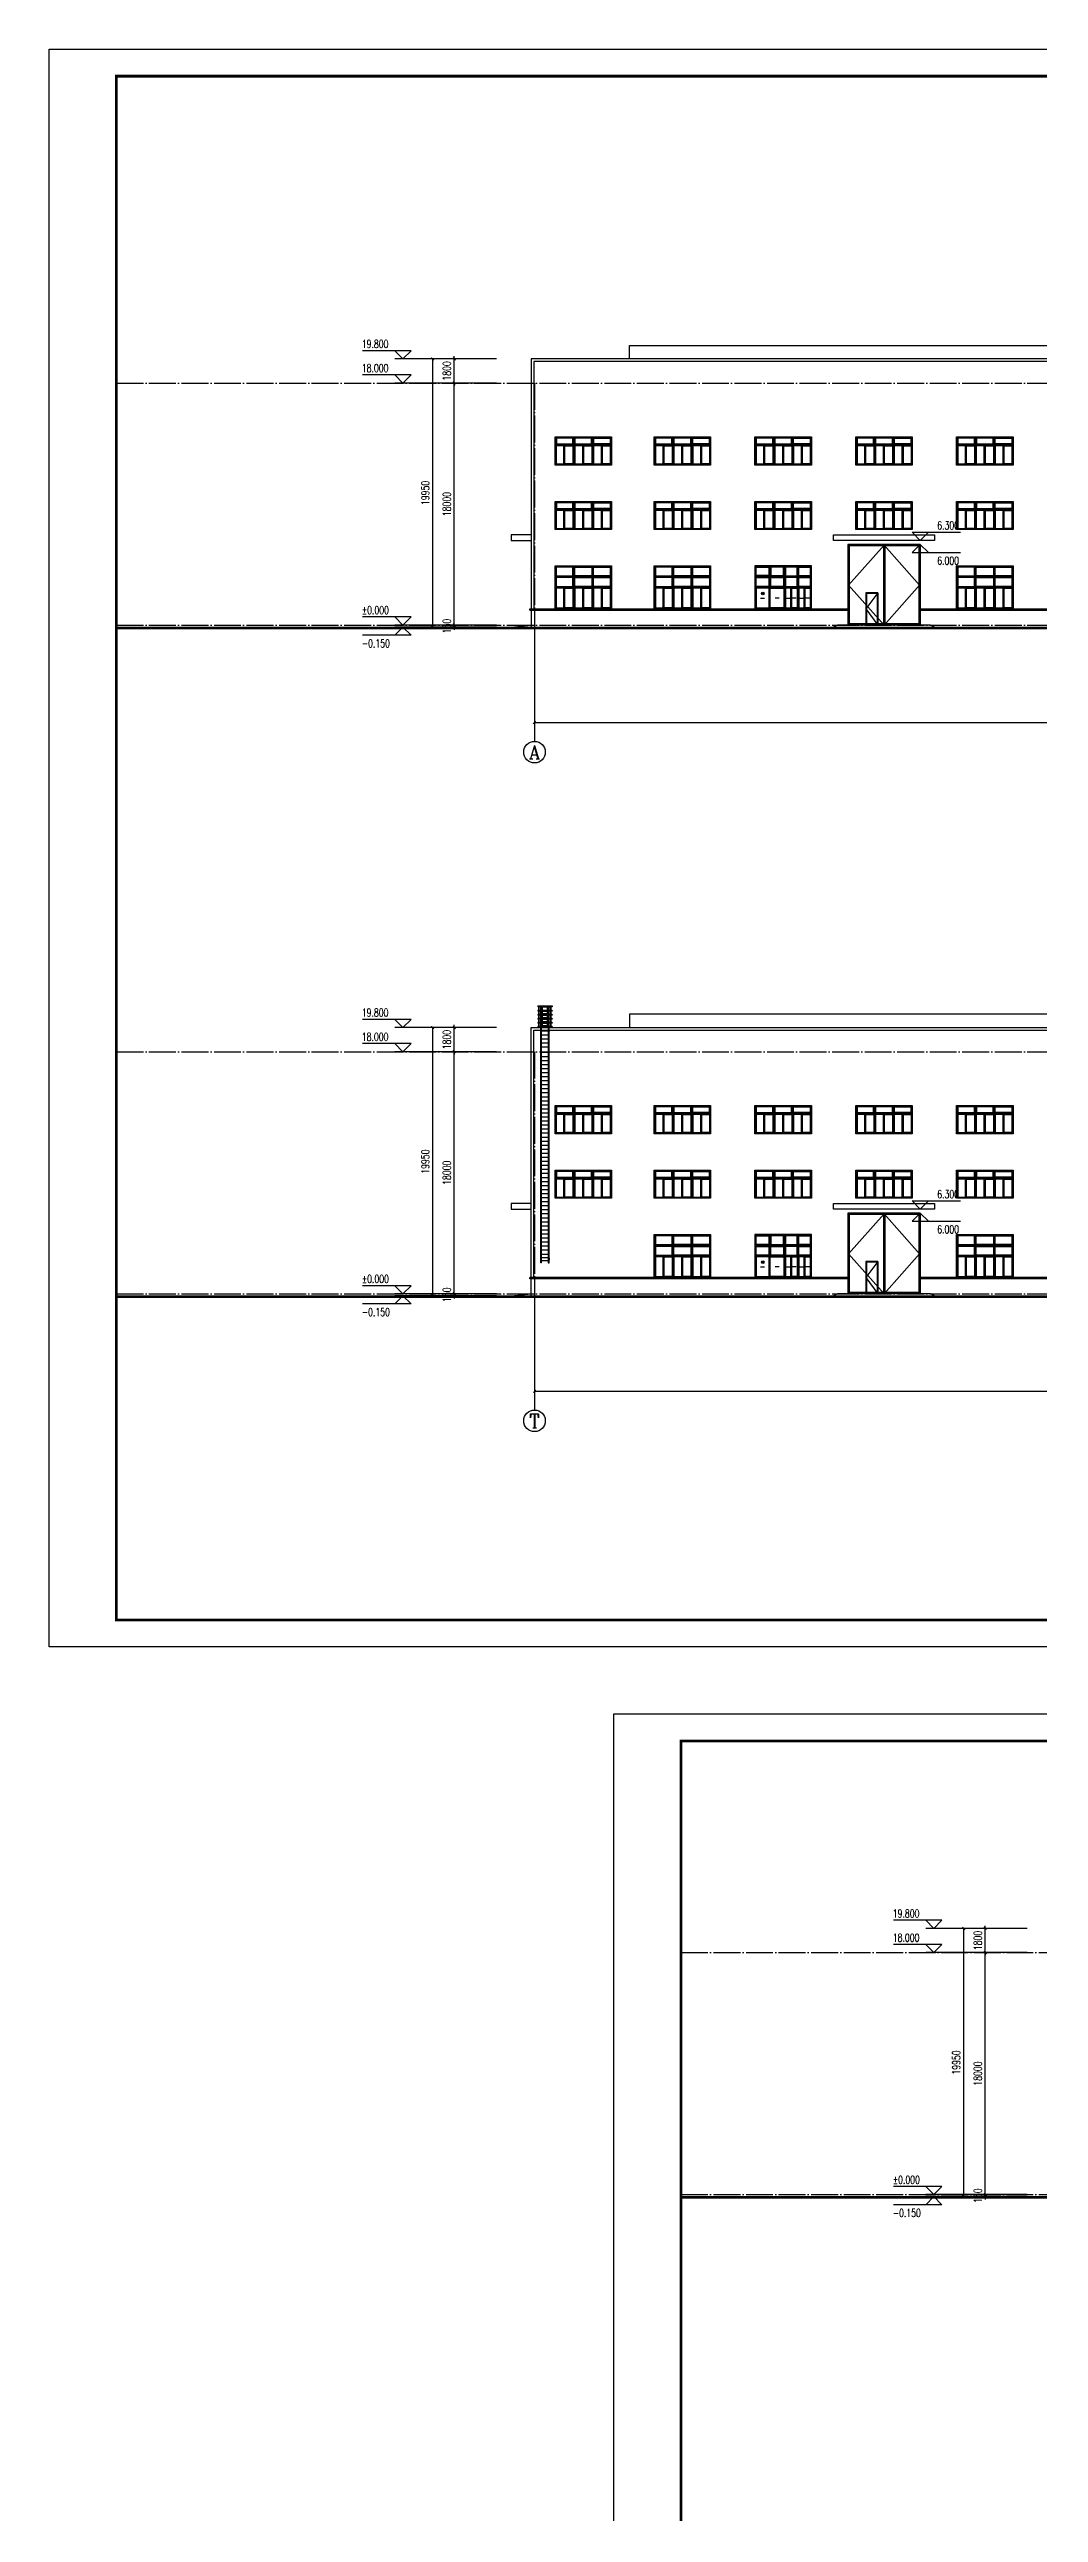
# Model space of a CAD drawing. Extents: x 14095202 to 14511487, y -1430609 to -90420.
# Drawn here: x 14296287 to 14369897, y -1216120 to -1032920 of the extents above; entities that cross this region are included whole.
import ezdxf
from ezdxf.enums import TextEntityAlignment as Align

# ---------------------------------------------------------------- set-up
doc = ezdxf.new("R2010")
doc.units = 0
doc.header["$LTSCALE"] = 1000
doc.header["$MEASUREMENT"] = 0
doc.linetypes.add('DASHED', pattern=[0.75, 0.5, -0.25])
doc.linetypes.add('DOTE', pattern=[2.42, 2, -0.2, 0.02, -0.2])
for name, color, linetype in [('AXIS', 3, 'Continuous'), ('AXIS_TEXT', 7, 'Continuous'), ('DIM_SYMB', 3, 'Continuous'), ('DOTE', 1, 'DOTE'), ('PUB_DIM', 3, 'Continuous'), ('PUB_TEXT', 7, 'Continuous'), ('TK', 4, 'Continuous'), ('立面门窗', 157, 'Continuous')]:
    doc.layers.add(name, color=color, linetype=linetype)
doc.styles.add('_TCH_AXIS', font='COMPLEX', dxfattribs={"bigfont": 'GBCBIG'})
doc.styles.add('_TCH_DIM', font='SIMPLEX', dxfattribs={"bigfont": 'GBCBIG'})
doc.styles.add('_TCH_DIM_T3', font='SIMPLEX', dxfattribs={"width": 0.705882, "bigfont": 'GBCBIG'})
doc.styles.add('COMPLEX', font='COMPLEX')
doc.dimstyles.new('_TCH_ARCH&&200', dxfattribs={"dimtxt": 595, "dimasz": 200, "dimexe": 500, "dimexo": 600, "dimgap": 252.5, "dimtad": 1, "dimdec": 0, "dimzin": 0, "dimdsep": 46, "dimtxsty": '_TCH_DIM_T3', "dimblk": 'ARCHTICK', "dimcen": 0.09, "dimclrt": 7, "dimazin": 2, "dimtfac": 1, "dimtdec": 0, "dimtix": 1, "dimtmove": 2, "dimatfit": 3, "dimfxl": 0, "dimtolj": 1, "dimtzin": 0, "dimarcsym": 0})

# ---------------------------------------------------------------- blocks, each defined once
blk = doc.blocks.new('A$C6FA958B4')
for p, q in [((-474, 38771), (4926, 38771)), ((-474, 38771), (-474, 32771)), ((4926, 38771), (4926, 32771))]:
    blk.add_line(p, q)
at = {"color": 4}
for p, q in [((-424, 38721), (4876, 38721)), ((-424, 38721), (-424, 32771)), ((-374, 38671), (2176, 38671)), ((-374, 38671), (-374, 32871)), ((2176, 38671), (2176, 32871)), ((2226, 38721), (2226, 32771)), ((2276, 38671), (2276, 35171)), ((2276, 38671), (4826, 38671)), ((4826, 38671), (4826, 32871)), ((4876, 38721), (4876, 32771)), ((2276, 35171), (2276, 32871)), ((2676, 35171), (3576, 35171)), ((2676, 35171), (2676, 32771)), ((2726, 35121), (3526, 35121)), ((2726, 35121), (2726, 32871)), ((3526, 35121), (3526, 32871)), ((3576, 35171), (3576, 32771)), ((-1224, 32771), (5676, 32771)), ((-374, 32871), (2176, 32871)), ((2276, 32871), (2676, 32871)), ((2726, 32871), (3226, 32871)), ((3226, 32871), (3526, 32871)), ((3576, 32871), (4826, 32871))]:
    blk.add_line(p, q, dxfattribs=at)
at = {"ltscale": 0.5}
blk.add_lwpolyline([(-1524, 39071), (5976, 39071), (5976, 39471), (-1524, 39471)], close=True, dxfattribs=at)
at = {"color": 4}
for points in [[(2226, 38721), (-424, 35746), (2226, 32771), (4876, 35746), (2226, 38721)], [(2676, 35171), (3576, 33971), (2676, 32771)]]:
    blk.add_lwpolyline(points, dxfattribs=at)
blk.add_lwpolyline([(-1524, 32621), (-1224, 32771), (5676, 32771), (5976, 32621)])
blk = doc.blocks.new('C4224')
at = {"layer": '立面门窗', "color": 4}
for p, q in [((-158366, -1686025), (-158366, -1684500)), ((-156966, -1686025), (-156966, -1684500)), ((-155566, -1686025), (-155566, -1684500))]:
    blk.add_line(p, q, dxfattribs=at)
at = {"layer": '立面门窗', "color": 0}
blk.add_lwpolyline([(-154866, -1686075), (-159066, -1686075), (-159066, -1682875), (-154866, -1682875)], close=True, dxfattribs=at)
at = {"layer": '立面门窗', "color": 4}
for points in [[(-154916, -1686025), (-159016, -1686025), (-159016, -1682925), (-154916, -1682925)], [(-157731, -1682965), (-158976, -1682965), (-158976, -1683610), (-157731, -1683610)], [(-157641, -1682925), (-157691, -1682925), (-157691, -1686025), (-157641, -1686025)], [(-157601, -1682965), (-156331, -1682965), (-156331, -1683610), (-157601, -1683610)], [(-156241, -1682925), (-156291, -1682925), (-156291, -1686025), (-156241, -1686025)], [(-156201, -1682965), (-154956, -1682965), (-154956, -1683610), (-156201, -1683610)], [(-159016, -1683650), (-159016, -1683700), (-154916, -1683700), (-154916, -1683650)], [(-159016, -1684450), (-159016, -1684500), (-154916, -1684500), (-154916, -1684450)], [(-157731, -1683750), (-158976, -1683750), (-158976, -1684410), (-157731, -1684410)], [(-158406, -1684540), (-158976, -1684540), (-158976, -1685985), (-158406, -1685985)], [(-158326, -1684540), (-157731, -1684540), (-157731, -1685985), (-158326, -1685985)], [(-157601, -1683750), (-156331, -1683750), (-156331, -1684410), (-157601, -1684410)], [(-157006, -1684540), (-157601, -1684540), (-157601, -1685985), (-157006, -1685985)], [(-156926, -1684540), (-156331, -1684540), (-156331, -1685985), (-156926, -1685985)], [(-156201, -1683750), (-154956, -1683750), (-154956, -1684410), (-156201, -1684410)], [(-155606, -1684540), (-156201, -1684540), (-156201, -1685985), (-155606, -1685985)], [(-155526, -1684540), (-154956, -1684540), (-154956, -1685985), (-155526, -1685985)]]:
    blk.add_lwpolyline(points, close=True, dxfattribs=at)
blk = doc.blocks.new('A$C4DEE7651')
at = {"layer": '立面门窗', "color": 4}
for p, q in [((700, 50), (700, 1475)), ((2100, 50), (2100, 1475)), ((3500, 50), (3500, 1475))]:
    blk.add_line(p, q, dxfattribs=at)
at = {"layer": '立面门窗', "color": 0}
blk.add_lwpolyline([(0, 0), (4200, 0), (4200, 2100), (0, 2100)], close=True, dxfattribs=at)
at = {"layer": '立面门窗', "color": 4}
for points in [[(50, 50), (4150, 50), (4150, 2050), (50, 2050)], [(100, 1575), (1325, 1575), (1325, 2000), (100, 2000)], [(1375, 2050), (1425, 2050), (1425, 50), (1375, 50)], [(2725, 1575), (1475, 1575), (1475, 2000), (2725, 2000)], [(2775, 2050), (2825, 2050), (2825, 50), (2775, 50)], [(4100, 1575), (2875, 1575), (2875, 2000), (4100, 2000)], [(4150, 1475), (50, 1475), (50, 1525), (4150, 1525)], [(660, 1425), (90, 1425), (90, 90), (660, 90)], [(740, 1425), (1335, 1425), (1335, 90), (740, 90)], [(2060, 1425), (1465, 1425), (1465, 90), (2060, 90)], [(2140, 1425), (2735, 1425), (2735, 90), (2140, 90)], [(3460, 1425), (2865, 1425), (2865, 90), (3460, 90)], [(3540, 1425), (4110, 1425), (4110, 90), (3540, 90)]]:
    blk.add_lwpolyline(points, close=True, dxfattribs=at)
blk = doc.blocks.new('A$C233354C1')
for p, q in [((1067, 9312), (0, 9312)), ((0, 9312), (0, 9255)), ((0, 9255), (1067, 9255)), ((69, 8980), (69, 9255)), ((99, 8980), (99, 9255)), ((227, 7643), (227, 9312)), ((284, 9312), (284, 7643)), ((315, 8980), (315, 9255)), ((345, 8980), (345, 9255)), ((722, 8980), (722, 9255)), ((752, 8980), (752, 9255)), ((784, 7643), (784, 9312)), ((841, 9312), (841, 7643)), ((968, 8980), (968, 9255)), ((998, 8980), (998, 9255)), ((1067, 9312), (1067, 9255)), ((0, 8980), (1067, 8980)), ((0, 8980), (0, 8930)), ((0, 8930), (1067, 8930)), ((0, 8680), (1067, 8680)), ((0, 8680), (0, 8630)), ((0, 8630), (1067, 8630)), ((0, 8380), (1067, 8380)), ((0, 8380), (0, 8330)), ((0, 8330), (1067, 8330)), ((0, 8080), (1067, 8080)), ((0, 8080), (0, 8030)), ((0, 8030), (1067, 8030)), ((0, 7780), (1067, 7780)), ((0, 7780), (0, 7730)), ((0, 7730), (1067, 7730)), ((69, 8680), (69, 8930)), ((69, 8380), (69, 8630)), ((69, 8080), (69, 8330)), ((69, 7780), (69, 8030)), ((69, 7712), (69, 7730)), ((69, 7712), (99, 7712)), ((99, 8680), (99, 8930)), ((99, 8380), (99, 8630)), ((99, 8080), (99, 8330)), ((99, 7780), (99, 8030)), ((99, 7712), (99, 7730)), ((227, -9799), (227, 7643)), ((284, 7643), (284, -9800)), ((315, 8680), (315, 8930)), ((315, 8380), (315, 8630)), ((315, 8080), (315, 8330)), ((315, 7780), (315, 8030)), ((315, 7712), (315, 7730)), ((315, 7712), (345, 7712)), ((345, 8680), (345, 8930)), ((345, 8380), (345, 8630)), ((345, 8080), (345, 8330)), ((345, 7780), (345, 8030)), ((345, 7712), (345, 7730)), ((722, 8680), (722, 8930)), ((722, 8380), (722, 8630)), ((722, 8080), (722, 8330)), ((722, 7780), (722, 8030)), ((722, 7712), (722, 7730)), ((752, 7712), (722, 7712)), ((752, 8680), (752, 8930)), ((752, 8380), (752, 8630)), ((752, 8080), (752, 8330)), ((752, 7780), (752, 8030)), ((752, 7712), (752, 7730)), ((784, -9800), (784, 7643)), ((841, 7643), (841, -9799)), ((968, 8680), (968, 8930)), ((968, 8380), (968, 8630)), ((968, 8080), (968, 8330)), ((968, 7780), (968, 8030)), ((968, 7712), (968, 7730)), ((998, 7712), (968, 7712)), ((998, 8680), (998, 8930)), ((998, 8380), (998, 8630)), ((998, 8080), (998, 8330)), ((998, 7780), (998, 8030)), ((998, 7712), (998, 7730)), ((1067, 8980), (1067, 8930)), ((1067, 8680), (1067, 8630)), ((1067, 8380), (1067, 8330)), ((1067, 8080), (1067, 8030)), ((1067, 7780), (1067, 7730)), ((284, -9800), (228, -9800)), ((784, -9800), (840, -9800))]:
    blk.add_line(p, q)
at = {"linetype": 'DASHED', "ltscale": 0.1}
for p, q in [((1067, 9305), (0, 9305)), ((234, 9312), (234, 7643)), ((834, 7643), (834, 9312)), ((227, 8680), (227, 8930)), ((227, 8380), (227, 8630)), ((227, 8080), (227, 8330)), ((227, 7780), (227, 8030)), ((234, 8930), (234, 8680)), ((234, 8630), (234, 8380)), ((234, 8330), (234, 8080)), ((234, 8030), (234, 7780)), ((234, 7643), (234, -9800)), ((284, 8930), (284, 8680)), ((284, 8630), (284, 8380)), ((284, 8330), (284, 8080)), ((284, 8030), (284, 7780)), ((784, 8930), (784, 8680)), ((784, 8630), (784, 8380)), ((784, 8330), (784, 8080)), ((784, 8030), (784, 7780)), ((834, 8930), (834, 8680)), ((834, 8630), (834, 8380)), ((834, 8330), (834, 8080)), ((834, 8030), (834, 7780)), ((834, -9800), (834, 7643)), ((841, 8930), (841, 8680)), ((841, 8630), (841, 8380)), ((841, 8330), (841, 8080)), ((841, 8030), (841, 7780))]:
    blk.add_line(p, q, dxfattribs=at)
for points in [[(168, 9261), (211, 9261), (211, 9191)], [(284, 9211), (784, 9211)], [(901, 9261), (858, 9261), (858, 9191)], [(168, 7492), (211, 7492), (211, 7422)], [(284, 8911), (784, 8911)], [(284, 8730), (315, 8730)], [(284, 8611), (784, 8611)], [(284, 8430), (315, 8430)], [(284, 8311), (784, 8311)], [(284, 8130), (315, 8130)], [(284, 8011), (784, 8011)], [(284, 7830), (315, 7830)], [(284, 7711), (784, 7711)], [(284, 7711), (784, 7711)], [(284, 7442), (784, 7442)], [(752, 8730), (784, 8730)], [(752, 8430), (784, 8430)], [(752, 8130), (784, 8130)], [(752, 7830), (784, 7830)], [(901, 7492), (858, 7492), (858, 7422)], [(284, 7142), (784, 7142)], [(284, 6842), (784, 6842)], [(284, 6542), (784, 6542)], [(284, 6242), (784, 6242)], [(284, 5842), (784, 5842)], [(284, 5542), (784, 5542)], [(284, 5242), (784, 5242)], [(284, 4942), (784, 4942)], [(284, 4642), (784, 4642)], [(284, 4342), (784, 4342)], [(284, 4042), (784, 4042)], [(284, 3742), (784, 3742)], [(284, 3442), (784, 3442)], [(284, 3142), (784, 3142)], [(284, 2842), (784, 2842)], [(284, 2542), (784, 2542)], [(284, 2242), (784, 2242)], [(284, 1942), (784, 1942)], [(284, 1642), (784, 1642)], [(284, 1342), (784, 1342)], [(284, 1042), (784, 1042)], [(284, 742), (784, 742)], [(284, 442), (784, 442)], [(284, 142), (784, 142)], [(284, -158), (784, -158)], [(284, -458), (784, -458)], [(284, -758), (784, -758)], [(284, -1058), (784, -1058)], [(284, -1358), (784, -1358)], [(284, -1658), (784, -1658)], [(284, -1958), (784, -1958)], [(284, -2258), (784, -2258)], [(284, -2558), (784, -2558)], [(284, -2858), (784, -2858)], [(284, -3158), (784, -3158)], [(284, -3458), (784, -3458)], [(284, -3758), (784, -3758)], [(284, -4058), (784, -4058)], [(284, -4358), (784, -4358)], [(284, -4658), (784, -4658)], [(284, -4958), (784, -4958)], [(284, -5258), (784, -5258)], [(284, -5558), (784, -5558)], [(284, -5858), (784, -5858)], [(284, -6158), (784, -6158)], [(284, -6458), (784, -6458)], [(284, -6758), (784, -6758)], [(284, -7058), (784, -7058)], [(284, -7358), (784, -7358)], [(284, -7658), (784, -7658)], [(284, -7958), (784, -7958)], [(284, -8258), (784, -8258)], [(284, -8558), (784, -8558)], [(284, -8858), (784, -8858)], [(284, -9158), (784, -9158)], [(168, -9501), (211, -9501), (211, -9571)], [(284, -9417), (784, -9417)], [(284, -9638), (784, -9638)], [(901, -9501), (858, -9501), (858, -9571)]]:
    blk.add_lwpolyline(points)
for points in [[(345, 8730), (722, 8730)], [(345, 8430), (722, 8430)], [(345, 8130), (722, 8130)], [(345, 7830), (722, 7830)]]:
    blk.add_lwpolyline(points, dxfattribs=at)
for centre, start, end in [((228, -9799), 180, 270), ((840, -9799), 270, 0)]:
    blk.add_arc(centre, 1, start, end)
blk = doc.blocks.new('GeYuanFrame_12420875', base_point=(20.09, 4.53))
at = {"layer": 'TK'}
blk.add_lwpolyline([(20.09, 4.53), (20.09, 598.53), (1071.09, 598.53), (1071.09, 4.53)], close=True, dxfattribs=at)
at = {"layer": 'TK', "const_width": 1}
blk.add_lwpolyline([(45.09, 588.53), (1061.09, 588.53), (1061.09, 14.53), (45.09, 14.53)], close=True, dxfattribs=at)
blk = doc.blocks.new('GeYuanFrame_32711160', base_point=(20.09, 4.53))
at = {"layer": 'TK'}
blk.add_lwpolyline([(20.09, 4.53), (20.09, 598.53), (861.09, 598.53), (861.09, 4.53)], close=True, dxfattribs=at)
at = {"layer": 'TK', "const_width": 1}
blk.add_lwpolyline([(45.09, 588.53), (851.09, 588.53), (851.09, 14.53), (45.09, 14.53)], close=True, dxfattribs=at)
blk = doc.blocks.new('_ArchTick')
at = {"color": 0, "linetype": 'ByBlock', "const_width": 0.4}
blk.add_lwpolyline([(-0.5, -0.5), (0.5, 0.5)], dxfattribs=at)
blk = doc.blocks.new('*D157')
at = {"layer": 'Defpoints', "color": 0}
for p in [(14365914, -1192464), (14369647, -1192464), (14369647, -1192614)]:
    blk.add_point(p, dxfattribs=at)
at = {"layer": 'PUB_DIM', "color": 0, "lineweight": -2}
for p, q in [((14369047, -1192464), (14365414, -1192464)), ((14369047, -1192614), (14365414, -1192614)), ((14365914, -1192464), (14365914, -1192264)), ((14365914, -1192614), (14365914, -1192464)), ((14365914, -1192614), (14365914, -1192814))]:
    blk.add_line(p, q, dxfattribs=at)
at = {"layer": 'PUB_DIM', "color": 0, "lineweight": -2, "xscale": 200, "yscale": 200, "zscale": 200}
for p, rotation in [((14365914, -1192464), 270), ((14365914, -1192614), 90)]:
    blk.add_blockref('_ArchTick', p, dxfattribs=dict(at, rotation=rotation))
at = {"layer": 'PUB_DIM', "color": 7, "insert": (14365364, -1192539), "char_height": 595, "attachment_point": 5, "rotation": 90, "style": '_TCH_DIM_T3'}
blk.add_mtext('\\A1;150', dxfattribs=at)
blk = doc.blocks.new('*D158')
at = {"layer": 'Defpoints', "color": 0}
for p in [(14365914, -1174464), (14369647, -1174464), (14369647, -1192464)]:
    blk.add_point(p, dxfattribs=at)
at = {"layer": 'PUB_DIM', "color": 0, "lineweight": -2}
for p, q in [((14369047, -1174464), (14365414, -1174464)), ((14365914, -1192464), (14365914, -1174464)), ((14369047, -1192464), (14365414, -1192464))]:
    blk.add_line(p, q, dxfattribs=at)
at = {"layer": 'PUB_DIM', "color": 0, "lineweight": -2, "xscale": 200, "yscale": 200, "zscale": 200}
for p, rotation in [((14365914, -1174464), 90), ((14365914, -1192464), 270)]:
    blk.add_blockref('_ArchTick', p, dxfattribs=dict(at, rotation=rotation))
at = {"layer": 'PUB_DIM', "color": 7, "insert": (14365364, -1183464), "char_height": 595, "attachment_point": 5, "rotation": 90, "style": '_TCH_DIM_T3'}
blk.add_mtext('\\A1;18000', dxfattribs=at)
blk = doc.blocks.new('*D159')
at = {"layer": 'Defpoints', "color": 0}
for p in [(14365914, -1172664), (14369647, -1172664), (14369647, -1174464)]:
    blk.add_point(p, dxfattribs=at)
at = {"layer": 'PUB_DIM', "color": 0, "lineweight": -2}
for p, q in [((14365914, -1172664), (14365914, -1172464)), ((14369047, -1172664), (14365414, -1172664)), ((14365914, -1174464), (14365914, -1172664)), ((14369047, -1174464), (14365414, -1174464)), ((14365914, -1174464), (14365914, -1174664))]:
    blk.add_line(p, q, dxfattribs=at)
at = {"layer": 'PUB_DIM', "color": 0, "lineweight": -2, "xscale": 200, "yscale": 200, "zscale": 200}
for p, rotation in [((14365914, -1172664), 270), ((14365914, -1174464), 90)]:
    blk.add_blockref('_ArchTick', p, dxfattribs=dict(at, rotation=rotation))
at = {"layer": 'PUB_DIM', "color": 7, "insert": (14365364, -1173564), "char_height": 595, "attachment_point": 5, "rotation": 90, "style": '_TCH_DIM_T3'}
blk.add_mtext('\\A1;1800', dxfattribs=at)
blk = doc.blocks.new('*D160')
at = {"layer": 'Defpoints', "color": 0}
for p in [(14364314, -1172664), (14369647, -1172664), (14369647, -1192614)]:
    blk.add_point(p, dxfattribs=at)
at = {"layer": 'PUB_DIM', "color": 0, "lineweight": -2}
for p, q in [((14369047, -1172664), (14363814, -1172664)), ((14364314, -1192614), (14364314, -1172664)), ((14369047, -1192614), (14363814, -1192614))]:
    blk.add_line(p, q, dxfattribs=at)
at = {"layer": 'PUB_DIM', "color": 0, "lineweight": -2, "xscale": 200, "yscale": 200, "zscale": 200}
for p, rotation in [((14364314, -1172664), 90), ((14364314, -1192614), 270)]:
    blk.add_blockref('_ArchTick', p, dxfattribs=dict(at, rotation=rotation))
at = {"layer": 'PUB_DIM', "color": 7, "insert": (14363764, -1182639), "char_height": 595, "attachment_point": 5, "rotation": 90, "style": '_TCH_DIM_T3'}
blk.add_mtext('\\A1;19950', dxfattribs=at)
blk = doc.blocks.new('*D162')
at = {"layer": 'Defpoints', "color": 0}
for p in [(14326414, -1125469), (14330147, -1125469), (14330147, -1125619)]:
    blk.add_point(p, dxfattribs=at)
at = {"layer": 'PUB_DIM', "color": 0, "lineweight": -2}
for p, q in [((14329547, -1125469), (14325914, -1125469)), ((14329547, -1125619), (14325914, -1125619)), ((14326414, -1125469), (14326414, -1125269)), ((14326414, -1125619), (14326414, -1125469)), ((14326414, -1125619), (14326414, -1125819))]:
    blk.add_line(p, q, dxfattribs=at)
at = {"layer": 'PUB_DIM', "color": 0, "lineweight": -2, "xscale": 200, "yscale": 200, "zscale": 200}
for p, rotation in [((14326414, -1125469), 270), ((14326414, -1125619), 90)]:
    blk.add_blockref('_ArchTick', p, dxfattribs=dict(at, rotation=rotation))
at = {"layer": 'PUB_DIM', "color": 7, "insert": (14325864, -1125544), "char_height": 595, "attachment_point": 5, "rotation": 90, "style": '_TCH_DIM_T3'}
blk.add_mtext('\\A1;150', dxfattribs=at)
blk = doc.blocks.new('*D163')
at = {"layer": 'Defpoints', "color": 0}
for p in [(14326414, -1107469), (14330147, -1107469), (14330147, -1125469)]:
    blk.add_point(p, dxfattribs=at)
at = {"layer": 'PUB_DIM', "color": 0, "lineweight": -2}
for p, q in [((14329547, -1107469), (14325914, -1107469)), ((14326414, -1125469), (14326414, -1107469)), ((14329547, -1125469), (14325914, -1125469))]:
    blk.add_line(p, q, dxfattribs=at)
at = {"layer": 'PUB_DIM', "color": 0, "lineweight": -2, "xscale": 200, "yscale": 200, "zscale": 200}
for p, rotation in [((14326414, -1107469), 90), ((14326414, -1125469), 270)]:
    blk.add_blockref('_ArchTick', p, dxfattribs=dict(at, rotation=rotation))
at = {"layer": 'PUB_DIM', "color": 7, "insert": (14325864, -1116469), "char_height": 595, "attachment_point": 5, "rotation": 90, "style": '_TCH_DIM_T3'}
blk.add_mtext('\\A1;18000', dxfattribs=at)
blk = doc.blocks.new('*D164')
at = {"layer": 'Defpoints', "color": 0}
for p in [(14326414, -1105669), (14330147, -1105669), (14330147, -1107469)]:
    blk.add_point(p, dxfattribs=at)
at = {"layer": 'PUB_DIM', "color": 0, "lineweight": -2}
for p, q in [((14329547, -1105669), (14325914, -1105669)), ((14326414, -1105669), (14326414, -1105469)), ((14326414, -1107469), (14326414, -1105669)), ((14329547, -1107469), (14325914, -1107469)), ((14326414, -1107469), (14326414, -1107669))]:
    blk.add_line(p, q, dxfattribs=at)
at = {"layer": 'PUB_DIM', "color": 0, "lineweight": -2, "xscale": 200, "yscale": 200, "zscale": 200}
for p, rotation in [((14326414, -1105669), 270), ((14326414, -1107469), 90)]:
    blk.add_blockref('_ArchTick', p, dxfattribs=dict(at, rotation=rotation))
at = {"layer": 'PUB_DIM', "color": 7, "insert": (14325864, -1106569), "char_height": 595, "attachment_point": 5, "rotation": 90, "style": '_TCH_DIM_T3'}
blk.add_mtext('\\A1;1800', dxfattribs=at)
blk = doc.blocks.new('*D165')
at = {"layer": 'Defpoints', "color": 0}
for p in [(14324814, -1105669), (14330147, -1105669), (14330147, -1125619)]:
    blk.add_point(p, dxfattribs=at)
at = {"layer": 'PUB_DIM', "color": 0, "lineweight": -2}
for p, q in [((14329547, -1105669), (14324314, -1105669)), ((14324814, -1125619), (14324814, -1105669)), ((14329547, -1125619), (14324314, -1125619))]:
    blk.add_line(p, q, dxfattribs=at)
at = {"layer": 'PUB_DIM', "color": 0, "lineweight": -2, "xscale": 200, "yscale": 200, "zscale": 200}
for p, rotation in [((14324814, -1105669), 90), ((14324814, -1125619), 270)]:
    blk.add_blockref('_ArchTick', p, dxfattribs=dict(at, rotation=rotation))
at = {"layer": 'PUB_DIM', "color": 7, "insert": (14324264, -1115644), "char_height": 595, "attachment_point": 5, "rotation": 90, "style": '_TCH_DIM_T3'}
blk.add_mtext('\\A1;19950', dxfattribs=at)
blk = doc.blocks.new('_AXISO')
blk.add_circle((0, 0), 0.5)
at = {"layer": 'AXIS_TEXT', "style": 'COMPLEX', "width": 1.041667}
blk.add_attdef('A', text='', height=0.56, dxfattribs=at).set_placement((-0.25, -0.28), (0.25, -0.28), align=Align.FIT)
blk = doc.blocks.new('*D166')
at = {"layer": 'AXIS', "color": 0, "lineweight": -2}
for p, q in [((14332387, -1126719), (14332387, -1133219)), ((14459387, -1126719), (14459387, -1133219)), ((14332387, -1132719), (14459387, -1132719))]:
    blk.add_line(p, q, dxfattribs=at)
at = {"layer": 'Defpoints', "color": 0}
for p in [(14332387, -1126119), (14459387, -1126119), (14459387, -1132719)]:
    blk.add_point(p, dxfattribs=at)
at = {"layer": 'AXIS', "color": 0, "lineweight": -2, "xscale": 200, "yscale": 200, "zscale": 200, "rotation": 180}
blk.add_blockref('_ArchTick', (14332387, -1132719), dxfattribs=at)
at = {"layer": 'AXIS', "color": 0, "lineweight": -2, "xscale": 200, "yscale": 200, "zscale": 200}
blk.add_blockref('_ArchTick', (14459387, -1132719), dxfattribs=at)
at = {"layer": 'AXIS', "color": 7, "insert": (14395887, -1132169), "char_height": 595, "attachment_point": 5, "style": '_TCH_DIM_T3'}
blk.add_mtext('\\A1;127000', dxfattribs=at)
blk = doc.blocks.new('*D167')
at = {"layer": 'Defpoints', "color": 0}
for p in [(14326414, -1075741), (14330147, -1075741), (14330147, -1075891)]:
    blk.add_point(p, dxfattribs=at)
at = {"layer": 'PUB_DIM', "color": 0, "lineweight": -2}
for p, q in [((14329547, -1075741), (14325914, -1075741)), ((14329547, -1075891), (14325914, -1075891)), ((14326414, -1075741), (14326414, -1075541)), ((14326414, -1075891), (14326414, -1075741)), ((14326414, -1075891), (14326414, -1076091))]:
    blk.add_line(p, q, dxfattribs=at)
at = {"layer": 'PUB_DIM', "color": 0, "lineweight": -2, "xscale": 200, "yscale": 200, "zscale": 200}
for p, rotation in [((14326414, -1075741), 270), ((14326414, -1075891), 90)]:
    blk.add_blockref('_ArchTick', p, dxfattribs=dict(at, rotation=rotation))
at = {"layer": 'PUB_DIM', "color": 7, "insert": (14325864, -1075816), "char_height": 595, "attachment_point": 5, "rotation": 90, "style": '_TCH_DIM_T3'}
blk.add_mtext('\\A1;150', dxfattribs=at)
blk = doc.blocks.new('*D168')
at = {"layer": 'Defpoints', "color": 0}
for p in [(14326414, -1057741), (14330147, -1057741), (14330147, -1075741)]:
    blk.add_point(p, dxfattribs=at)
at = {"layer": 'PUB_DIM', "color": 0, "lineweight": -2}
for p, q in [((14329547, -1057741), (14325914, -1057741)), ((14326414, -1075741), (14326414, -1057741)), ((14329547, -1075741), (14325914, -1075741))]:
    blk.add_line(p, q, dxfattribs=at)
at = {"layer": 'PUB_DIM', "color": 0, "lineweight": -2, "xscale": 200, "yscale": 200, "zscale": 200}
for p, rotation in [((14326414, -1057741), 90), ((14326414, -1075741), 270)]:
    blk.add_blockref('_ArchTick', p, dxfattribs=dict(at, rotation=rotation))
at = {"layer": 'PUB_DIM', "color": 7, "insert": (14325864, -1066741), "char_height": 595, "attachment_point": 5, "rotation": 90, "style": '_TCH_DIM_T3'}
blk.add_mtext('\\A1;18000', dxfattribs=at)
blk = doc.blocks.new('*D169')
at = {"layer": 'Defpoints', "color": 0}
for p in [(14326414, -1055941), (14330147, -1055941), (14330147, -1057741)]:
    blk.add_point(p, dxfattribs=at)
at = {"layer": 'PUB_DIM', "color": 0, "lineweight": -2}
for p, q in [((14329547, -1055941), (14325914, -1055941)), ((14326414, -1055941), (14326414, -1055741)), ((14326414, -1057741), (14326414, -1055941)), ((14329547, -1057741), (14325914, -1057741)), ((14326414, -1057741), (14326414, -1057941))]:
    blk.add_line(p, q, dxfattribs=at)
at = {"layer": 'PUB_DIM', "color": 0, "lineweight": -2, "xscale": 200, "yscale": 200, "zscale": 200}
for p, rotation in [((14326414, -1055941), 270), ((14326414, -1057741), 90)]:
    blk.add_blockref('_ArchTick', p, dxfattribs=dict(at, rotation=rotation))
at = {"layer": 'PUB_DIM', "color": 7, "insert": (14325864, -1056841), "char_height": 595, "attachment_point": 5, "rotation": 90, "style": '_TCH_DIM_T3'}
blk.add_mtext('\\A1;1800', dxfattribs=at)
blk = doc.blocks.new('*D170')
at = {"layer": 'Defpoints', "color": 0}
for p in [(14324814, -1055941), (14330147, -1055941), (14330147, -1075891)]:
    blk.add_point(p, dxfattribs=at)
at = {"layer": 'PUB_DIM', "color": 0, "lineweight": -2}
for p, q in [((14329547, -1055941), (14324314, -1055941)), ((14324814, -1075891), (14324814, -1055941)), ((14329547, -1075891), (14324314, -1075891))]:
    blk.add_line(p, q, dxfattribs=at)
at = {"layer": 'PUB_DIM', "color": 0, "lineweight": -2, "xscale": 200, "yscale": 200, "zscale": 200}
for p, rotation in [((14324814, -1055941), 90), ((14324814, -1075891), 270)]:
    blk.add_blockref('_ArchTick', p, dxfattribs=dict(at, rotation=rotation))
at = {"layer": 'PUB_DIM', "color": 7, "insert": (14324264, -1065916), "char_height": 595, "attachment_point": 5, "rotation": 90, "style": '_TCH_DIM_T3'}
blk.add_mtext('\\A1;19950', dxfattribs=at)
blk = doc.blocks.new('*D171')
at = {"layer": 'AXIS', "color": 0, "lineweight": -2}
for p, q in [((14332387, -1076991), (14332387, -1083491)), ((14459387, -1076991), (14459387, -1083491)), ((14332387, -1082991), (14459387, -1082991))]:
    blk.add_line(p, q, dxfattribs=at)
at = {"layer": 'Defpoints', "color": 0}
for p in [(14332387, -1076391), (14459387, -1076391), (14459387, -1082991)]:
    blk.add_point(p, dxfattribs=at)
at = {"layer": 'AXIS', "color": 0, "lineweight": -2, "xscale": 200, "yscale": 200, "zscale": 200, "rotation": 180}
blk.add_blockref('_ArchTick', (14332387, -1082991), dxfattribs=at)
at = {"layer": 'AXIS', "color": 0, "lineweight": -2, "xscale": 200, "yscale": 200, "zscale": 200}
blk.add_blockref('_ArchTick', (14459387, -1082991), dxfattribs=at)
at = {"layer": 'AXIS', "color": 7, "insert": (14395887, -1082441), "char_height": 595, "attachment_point": 5, "style": '_TCH_DIM_T3'}
blk.add_mtext('\\A1;127000', dxfattribs=at)

msp = doc.modelspace()

# ---------------------------------------------------------------- hatches: boundary and pattern name
h = msp.add_hatch(color=1)
edge = h.paths.add_edge_path()
edge.add_arc((14349360.1, -1073393.5), 100, 0, 360)
h = msp.add_hatch(color=1)
edge = h.paths.add_edge_path()
edge.add_arc((14349360.1, -1123121.8), 100, 0, 360)
at = {"layer": 'DIM_SYMB'}
for points in [[(14349483.6, -1073728.1), (14349333.6, -1073728.1), (14349333.6, -1073708.1)], [(14350290.1, -1073728.1), (14350440.1, -1073728.1), (14350440.1, -1073708.1)], [(14351412.1, -1073728.1), (14351262.1, -1073728.1), (14351262.1, -1073708.1)], [(14351561.6, -1073728.1), (14351711.6, -1073728.1), (14351711.6, -1073708.1)], [(14352412.1, -1073728.1), (14352262.1, -1073728.1), (14352262.1, -1073708.1)], [(14352561.6, -1073728.1), (14352711.6, -1073728.1), (14352711.6, -1073708.1)], [(14349483.6, -1123456.4), (14349333.6, -1123456.4), (14349333.6, -1123436.4)], [(14350290.1, -1123456.4), (14350440.1, -1123456.4), (14350440.1, -1123436.4)], [(14351412.1, -1123456.4), (14351262.1, -1123456.4), (14351262.1, -1123436.4)], [(14351561.6, -1123456.4), (14351711.6, -1123456.4), (14351711.6, -1123436.4)], [(14352412.1, -1123456.4), (14352262.1, -1123456.4), (14352262.1, -1123436.4)], [(14352561.6, -1123456.4), (14352711.6, -1123456.4), (14352711.6, -1123436.4)]]:
    msp.add_hatch(color=256, dxfattribs=at).paths.add_polyline_path(points)

# ---------------------------------------------------------------- linework, layer by layer
at = {"ltscale": 0.5}
for p, q in [((14332046.9, -1074540.6), (14355686.9, -1074540.6)), ((14332046.9, -1074640.6), (14332046.9, -1074540.6)), ((14332046.9, -1074640.6), (14355686.9, -1074640.6)), ((14361086.9, -1074540.6), (14430686.9, -1074540.6)), ((14361086.9, -1074640.6), (14430686.9, -1074640.6)), ((14301286.9, -1075890.6), (14490486.9, -1075890.6)), ((14301286.9, -1075990.6), (14490486.9, -1075990.6)), ((14330646.9, -1075890.6), (14332146.9, -1075740.6)), ((14355686.9, -1124268.9), (14332046.9, -1124268.9)), ((14332046.9, -1124368.9), (14332046.9, -1124268.9)), ((14355686.9, -1124368.9), (14332046.9, -1124368.9)), ((14430686.9, -1124268.9), (14361086.9, -1124268.9)), ((14430686.9, -1124368.9), (14361086.9, -1124368.9)), ((14301286.9, -1125618.9), (14490486.9, -1125618.9)), ((14301286.9, -1125718.9), (14490486.9, -1125718.9)), ((14330646.9, -1125618.9), (14332146.9, -1125468.9)), ((14343286.9, -1192613.8), (14490486.9, -1192613.8)), ((14343286.9, -1192713.8), (14490486.9, -1192713.8))]:
    msp.add_line(p, q, dxfattribs=at)
for points in [[(14339456.9, -1055940.6), (14339456.9, -1054940.6), (14452316.9, -1054940.6), (14452316.9, -1055940.6)], [(14459626.9, -1074540.6), (14459626.9, -1055940.6), (14332146.9, -1055940.6), (14332146.9, -1074540.6)], [(14459426.9, -1074540.6), (14459426.9, -1056140.6), (14332346.9, -1056140.6), (14332346.9, -1074540.6)], [(14332146.9, -1069040.6), (14330646.9, -1069040.6), (14330646.9, -1069440.6), (14332146.9, -1069440.6)], [(14332146.9, -1074640.6), (14332146.9, -1075890.6)], [(14452316.9, -1105668.9), (14452316.9, -1104668.9), (14339456.9, -1104668.9), (14339456.9, -1105668.9)], [(14332146.9, -1124268.9), (14332146.9, -1105668.9), (14459626.9, -1105668.9), (14459626.9, -1124268.9)], [(14332346.9, -1124268.9), (14332346.9, -1105868.9), (14459426.9, -1105868.9), (14459426.9, -1124268.9)], [(14332146.9, -1118768.9), (14330646.9, -1118768.9), (14330646.9, -1119168.9), (14332146.9, -1119168.9)], [(14332146.9, -1125618.9), (14332146.9, -1124368.9)]]:
    msp.add_lwpolyline(points, dxfattribs=at)
at = {"ltscale": 0.5, "const_width": 100}
for points in [[(14301286.9, -1075940.6), (14490486.9, -1075940.6)], [(14301286.9, -1125668.9), (14490486.9, -1125668.9)], [(14343286.9, -1192663.8), (14490486.9, -1192663.8)]]:
    msp.add_lwpolyline(points, dxfattribs=at)
at = {"color": 1}
for centre in [(14349360.1, -1073393.5), (14349360.1, -1123121.8)]:
    msp.add_circle(centre, 100, dxfattribs=at)
at = {"layer": 'AXIS'}
for p, q in [((14332386.9, -1076390.6), (14332386.9, -1084390.6)), ((14332386.9, -1126118.9), (14332386.9, -1134118.9))]:
    msp.add_line(p, q, dxfattribs=at)
at = {"layer": 'DIM_SYMB'}
for points in [[(14349191, -1073728.1), (14349483.6, -1073728.1)], [(14350582.7, -1073728.1), (14350290.1, -1073728.1)], [(14351119.5, -1073728.1), (14351412.1, -1073728.1)], [(14351854.2, -1073728.1), (14351561.6, -1073728.1)], [(14352119.5, -1073728.1), (14352412.1, -1073728.1)], [(14352854.2, -1073728.1), (14352561.6, -1073728.1)], [(14349191, -1123456.4), (14349483.6, -1123456.4)], [(14350582.7, -1123456.4), (14350290.1, -1123456.4)], [(14351119.5, -1123456.4), (14351412.1, -1123456.4)], [(14351854.2, -1123456.4), (14351561.6, -1123456.4)], [(14352119.5, -1123456.4), (14352412.1, -1123456.4)], [(14352854.2, -1123456.4), (14352561.6, -1123456.4)]]:
    msp.add_lwpolyline(points, dxfattribs=at)
at = {"layer": 'DOTE'}
for p, q in [((14301286.9, -1057740.6), (14490486.9, -1057740.6)), ((14332386.9, -1057740.6), (14332386.9, -1076390.6)), ((14301286.9, -1075740.6), (14490486.9, -1075740.6)), ((14301286.9, -1107468.9), (14490486.9, -1107468.9)), ((14332386.9, -1107468.9), (14332386.9, -1126118.9)), ((14301286.9, -1125468.9), (14490486.9, -1125468.9)), ((14343286.9, -1174463.8), (14490486.9, -1174463.8)), ((14343286.9, -1192463.8), (14490486.9, -1192463.8))]:
    msp.add_line(p, q, dxfattribs=at)
at = {"layer": 'PUB_DIM'}
for p, q in [((14323198.5, -1055340.6), (14319598.5, -1055340.6)), ((14322598.5, -1055940.6), (14321998.5, -1055340.6)), ((14326413.5, -1055940.6), (14321998.5, -1055940.6)), ((14322598.5, -1055940.6), (14323198.5, -1055340.6)), ((14323198.5, -1057140.6), (14319598.5, -1057140.6)), ((14322598.5, -1057740.6), (14321998.5, -1057140.6)), ((14326413.5, -1057740.6), (14321998.5, -1057740.6)), ((14322598.5, -1057740.6), (14323198.5, -1057140.6)), ((14361086.9, -1069440.6), (14360486.9, -1068840.6)), ((14360486.9, -1068840.6), (14364086.9, -1068840.6)), ((14361086.9, -1069740.6), (14360486.9, -1070340.6)), ((14361086.9, -1069440.6), (14361686.9, -1068840.6)), ((14361086.9, -1069740.6), (14361686.9, -1070340.6)), ((14360486.9, -1070340.6), (14364086.9, -1070340.6)), ((14323198.5, -1075140.6), (14319598.5, -1075140.6)), ((14322598.5, -1075740.6), (14321998.5, -1075140.6)), ((14322598.5, -1075740.6), (14323198.5, -1075140.6)), ((14323198.5, -1076490.6), (14319598.5, -1076490.6)), ((14326413.5, -1075740.6), (14321998.5, -1075740.6)), ((14322598.5, -1075890.6), (14321998.5, -1076490.6)), ((14326413.5, -1075890.6), (14321998.5, -1075890.6)), ((14322598.5, -1075890.6), (14323198.5, -1076490.6)), ((14323198.5, -1105068.9), (14319598.5, -1105068.9)), ((14322598.5, -1105668.9), (14321998.5, -1105068.9)), ((14326413.5, -1105668.9), (14321998.5, -1105668.9)), ((14322598.5, -1105668.9), (14323198.5, -1105068.9)), ((14323198.5, -1106868.9), (14319598.5, -1106868.9)), ((14322598.5, -1107468.9), (14321998.5, -1106868.9)), ((14326413.5, -1107468.9), (14321998.5, -1107468.9)), ((14322598.5, -1107468.9), (14323198.5, -1106868.9)), ((14361086.9, -1119168.9), (14360486.9, -1118568.9)), ((14360486.9, -1118568.9), (14364086.9, -1118568.9)), ((14361086.9, -1119168.9), (14361686.9, -1118568.9)), ((14361086.9, -1119468.9), (14360486.9, -1120068.9)), ((14360486.9, -1120068.9), (14364086.9, -1120068.9)), ((14361086.9, -1119468.9), (14361686.9, -1120068.9)), ((14323198.5, -1124868.9), (14319598.5, -1124868.9)), ((14323198.5, -1126218.9), (14319598.5, -1126218.9)), ((14322598.5, -1125468.9), (14321998.5, -1124868.9)), ((14326413.5, -1125468.9), (14321998.5, -1125468.9)), ((14322598.5, -1125618.9), (14321998.5, -1126218.9)), ((14326413.5, -1125618.9), (14321998.5, -1125618.9)), ((14322598.5, -1125468.9), (14323198.5, -1124868.9)), ((14322598.5, -1125618.9), (14323198.5, -1126218.9)), ((14362698.5, -1172063.8), (14359098.5, -1172063.8)), ((14362098.5, -1172663.8), (14361498.5, -1172063.8)), ((14362098.5, -1172663.8), (14362698.5, -1172063.8)), ((14362698.5, -1173863.8), (14359098.5, -1173863.8)), ((14365913.5, -1172663.8), (14361498.5, -1172663.8)), ((14362098.5, -1174463.8), (14361498.5, -1173863.8)), ((14362098.5, -1174463.8), (14362698.5, -1173863.8)), ((14365913.5, -1174463.8), (14361498.5, -1174463.8)), ((14362698.5, -1191863.8), (14359098.5, -1191863.8)), ((14362098.5, -1192463.8), (14361498.5, -1191863.8)), ((14365913.5, -1192463.8), (14361498.5, -1192463.8)), ((14362098.5, -1192613.8), (14361498.5, -1193213.8)), ((14365913.5, -1192613.8), (14361498.5, -1192613.8)), ((14362098.5, -1192463.8), (14362698.5, -1191863.8)), ((14362098.5, -1192613.8), (14362698.5, -1193213.8)), ((14362698.5, -1193213.8), (14359098.5, -1193213.8))]:
    msp.add_line(p, q, dxfattribs=at)
at = {"layer": '立面门窗', "color": 4}
for p, q in [((14349886.9, -1074490.6), (14349886.9, -1072965.6)), ((14351486.9, -1074490.6), (14351486.9, -1072965.6)), ((14352486.9, -1074490.6), (14352486.9, -1072965.6)), ((14349886.9, -1124218.9), (14349886.9, -1122693.9)), ((14351486.9, -1124218.9), (14351486.9, -1122693.9)), ((14352486.9, -1124218.9), (14352486.9, -1122693.9))]:
    msp.add_line(p, q, dxfattribs=at)
at = {"layer": '立面门窗', "color": 0}
for points in [[(14348786.9, -1074540.6), (14352986.9, -1074540.6), (14352986.9, -1071340.6), (14348786.9, -1071340.6)], [(14348786.9, -1124268.9), (14352986.9, -1124268.9), (14352986.9, -1121068.9), (14348786.9, -1121068.9)]]:
    msp.add_lwpolyline(points, close=True, dxfattribs=at)
at = {"layer": '立面门窗', "color": 4}
for points in [[(14348836.9, -1074490.6), (14352936.9, -1074490.6), (14352936.9, -1071390.6), (14348836.9, -1071390.6)], [(14349811.9, -1072065.6), (14348886.9, -1072065.6), (14348886.9, -1071440.6), (14349811.9, -1071440.6)], [(14349861.9, -1071390.6), (14349911.9, -1071390.6), (14349911.9, -1072115.6), (14349861.9, -1072115.6)], [(14349961.9, -1072065.6), (14350911.9, -1072065.6), (14350911.9, -1071440.6), (14349961.9, -1071440.6)], [(14350961.9, -1071390.6), (14351011.9, -1071390.6), (14351011.9, -1074490.6), (14350961.9, -1074490.6)], [(14351921.9, -1071430.6), (14351051.9, -1071430.6), (14351051.9, -1072075.6), (14351921.9, -1072075.6)], [(14351961.9, -1071390.6), (14352011.9, -1071390.6), (14352011.9, -1074490.6), (14351961.9, -1074490.6)], [(14352051.9, -1071430.6), (14352896.9, -1071430.6), (14352896.9, -1072075.6), (14352051.9, -1072075.6)], [(14352936.9, -1072115.6), (14352936.9, -1072165.6), (14348836.9, -1072165.6), (14348836.9, -1072115.6)], [(14352936.9, -1072915.6), (14352936.9, -1072965.6), (14348836.9, -1072965.6), (14348836.9, -1072915.6)], [(14349846.9, -1073005.6), (14348876.9, -1073005.6), (14348876.9, -1074450.6), (14349846.9, -1074450.6)], [(14349811.9, -1072865.6), (14348886.9, -1072865.6), (14348886.9, -1072215.6), (14349811.9, -1072215.6)], [(14349861.9, -1072165.6), (14349911.9, -1072165.6), (14349911.9, -1072915.6), (14349861.9, -1072915.6)], [(14349926.9, -1073005.6), (14350921.9, -1073005.6), (14350921.9, -1074450.6), (14349926.9, -1074450.6)], [(14349961.9, -1072215.6), (14350911.9, -1072215.6), (14350911.9, -1072865.6), (14349961.9, -1072865.6)], [(14351921.9, -1072215.6), (14351051.9, -1072215.6), (14351051.9, -1072875.6), (14351921.9, -1072875.6)], [(14351446.9, -1073005.6), (14351051.9, -1073005.6), (14351051.9, -1074450.6), (14351446.9, -1074450.6)], [(14351526.9, -1073005.6), (14351921.9, -1073005.6), (14351921.9, -1074450.6), (14351526.9, -1074450.6)], [(14352051.9, -1072215.6), (14352896.9, -1072215.6), (14352896.9, -1072875.6), (14352051.9, -1072875.6)], [(14352446.9, -1073005.6), (14352051.9, -1073005.6), (14352051.9, -1074450.6), (14352446.9, -1074450.6)], [(14352526.9, -1073005.6), (14352896.9, -1073005.6), (14352896.9, -1074450.6), (14352526.9, -1074450.6)], [(14348836.9, -1124218.9), (14352936.9, -1124218.9), (14352936.9, -1121118.9), (14348836.9, -1121118.9)], [(14349811.9, -1121793.9), (14348886.9, -1121793.9), (14348886.9, -1121168.9), (14349811.9, -1121168.9)], [(14349861.9, -1121118.9), (14349911.9, -1121118.9), (14349911.9, -1121843.9), (14349861.9, -1121843.9)], [(14349961.9, -1121793.9), (14350911.9, -1121793.9), (14350911.9, -1121168.9), (14349961.9, -1121168.9)], [(14350961.9, -1121118.9), (14351011.9, -1121118.9), (14351011.9, -1124218.9), (14350961.9, -1124218.9)], [(14351921.9, -1121158.9), (14351051.9, -1121158.9), (14351051.9, -1121803.9), (14351921.9, -1121803.9)], [(14351961.9, -1121118.9), (14352011.9, -1121118.9), (14352011.9, -1124218.9), (14351961.9, -1124218.9)], [(14352051.9, -1121158.9), (14352896.9, -1121158.9), (14352896.9, -1121803.9), (14352051.9, -1121803.9)], [(14352936.9, -1121843.9), (14352936.9, -1121893.9), (14348836.9, -1121893.9), (14348836.9, -1121843.9)], [(14352936.9, -1122643.9), (14352936.9, -1122693.9), (14348836.9, -1122693.9), (14348836.9, -1122643.9)], [(14349846.9, -1122733.9), (14348876.9, -1122733.9), (14348876.9, -1124178.9), (14349846.9, -1124178.9)], [(14349811.9, -1122593.9), (14348886.9, -1122593.9), (14348886.9, -1121943.9), (14349811.9, -1121943.9)], [(14349861.9, -1121893.9), (14349911.9, -1121893.9), (14349911.9, -1122643.9), (14349861.9, -1122643.9)], [(14349926.9, -1122733.9), (14350921.9, -1122733.9), (14350921.9, -1124178.9), (14349926.9, -1124178.9)], [(14349961.9, -1121943.9), (14350911.9, -1121943.9), (14350911.9, -1122593.9), (14349961.9, -1122593.9)], [(14351921.9, -1121943.9), (14351051.9, -1121943.9), (14351051.9, -1122603.9), (14351921.9, -1122603.9)], [(14351446.9, -1122733.9), (14351051.9, -1122733.9), (14351051.9, -1124178.9), (14351446.9, -1124178.9)], [(14351526.9, -1122733.9), (14351921.9, -1122733.9), (14351921.9, -1124178.9), (14351526.9, -1124178.9)], [(14352051.9, -1121943.9), (14352896.9, -1121943.9), (14352896.9, -1122603.9), (14352051.9, -1122603.9)], [(14352446.9, -1122733.9), (14352051.9, -1122733.9), (14352051.9, -1124178.9), (14352446.9, -1124178.9)], [(14352526.9, -1122733.9), (14352896.9, -1122733.9), (14352896.9, -1124178.9), (14352526.9, -1124178.9)]]:
    msp.add_lwpolyline(points, close=True, dxfattribs=at)

# ---------------------------------------------------------------- block references
at = {"xscale": 200, "yscale": 200, "zscale": 200}
for name, p in [('GeYuanFrame_12420875', (14296286.9, -1151720.3)), ('GeYuanFrame_32711160', (14338286.9, -1275520.3))]:
    msp.add_blockref(name, p, dxfattribs=at)
at = {"ltscale": 0.5, "xscale": -1}
for name, p in [('A$C4DEE7651', (14338111.9, -1063840.6)), ('A$C4DEE7651', (14345486.9, -1063840.6)), ('A$C4DEE7651', (14352986.9, -1063840.6)), ('A$C4DEE7651', (14360486.9, -1063840.6)), ('A$C4DEE7651', (14367986.9, -1063840.6)), ('A$C4DEE7651', (14338111.9, -1068640.6)), ('A$C4DEE7651', (14345486.9, -1068640.6)), ('A$C4DEE7651', (14352986.9, -1068640.6)), ('A$C4DEE7651', (14360486.9, -1068640.6)), ('A$C4DEE7651', (14367986.9, -1068640.6)), ('A$C6FA958B4', (14360612.6, -1108511.5)), ('A$C233354C1', (14333697.8, -1113379.6)), ('A$C4DEE7651', (14338111.9, -1113568.9)), ('A$C4DEE7651', (14345486.9, -1113568.9)), ('A$C4DEE7651', (14352986.9, -1113568.9)), ('A$C4DEE7651', (14360486.9, -1113568.9)), ('A$C4DEE7651', (14367986.9, -1113568.9)), ('A$C4DEE7651', (14338111.9, -1118368.9)), ('A$C4DEE7651', (14345486.9, -1118368.9)), ('A$C4DEE7651', (14352986.9, -1118368.9)), ('A$C4DEE7651', (14360486.9, -1118368.9)), ('A$C4DEE7651', (14367986.9, -1118368.9)), ('A$C6FA958B4', (14360612.6, -1158239.8))]:
    msp.add_blockref(name, p, dxfattribs=at)
for p in [(14492978.3, 611534.8), (14500353.3, 611534.8), (14522853.3, 611534.8), (14500353.3, 561806.6), (14522853.3, 561806.6)]:
    msp.add_blockref('C4224', p)
at = {"layer": 'AXIS'}
ref = msp.add_blockref('_AXISO', (14332386.9, -1085190.6), dxfattribs=dict(at, xscale=1600, yscale=1600, zscale=1600))
ref.add_attrib('A', 'A', dxfattribs={"layer": 'AXIS_TEXT', "ltscale": 0.5, "height": 971.8, "style": '_TCH_AXIS'}).set_placement((14331970.3, -1085676.6), (14332803.4, -1085676.6), align=Align.FIT)
ref = msp.add_blockref('_AXISO', (14332386.9, -1134918.9), dxfattribs=dict(at, xscale=1600, yscale=1600, zscale=1600))
ref.add_attrib('A', 'T', dxfattribs={"layer": 'AXIS_TEXT', "ltscale": 0.5, "height": 1041.6, "style": '_TCH_AXIS'}).set_placement((14332014.9, -1135439.7), (14332758.8, -1135439.7), align=Align.FIT)

# ---------------------------------------------------------------- texts
at = {"layer": 'PUB_TEXT', "style": '_TCH_DIM', "width": 0.705882}
for s, p in [('19.800', (14319538.5, -1055130.6)), ('18.000', (14319538.5, -1056930.6)), ('6.300', (14362346.9, -1068630.6)), ('6.000', (14362346.9, -1071250.6)), ('%%P0.000', (14319538.5, -1074930.6)), ('-0.150', (14319538.5, -1077400.6)), ('19.800', (14319538.5, -1104858.9)), ('18.000', (14319538.5, -1106658.9)), ('6.300', (14362346.9, -1118358.9)), ('6.000', (14362346.9, -1120978.9)), ('%%P0.000', (14319538.5, -1124658.9)), ('-0.150', (14319538.5, -1127128.9)), ('19.800', (14359038.5, -1171853.8)), ('18.000', (14359038.5, -1173653.8)), ('%%P0.000', (14359038.5, -1191653.8)), ('-0.150', (14359038.5, -1194123.8))]:
    msp.add_text(s, height=595, dxfattribs=at).set_placement(p)

# ---------------------------------------------------------------- dimensions: what is measured, and where the dimension line sits
at = {"layer": 'AXIS'}
for p1, p2, picture, middle in [((14332386.9, -1076390.6), (14459386.9, -1076390.6), '*D171', (14395886.9, -1082440.6)), ((14332386.9, -1126118.9), (14459386.9, -1126118.9), '*D166', (14395886.9, -1132168.9))]:
    dim = msp.add_aligned_dim(p1=p1, p2=p2, distance=-6600, text='127000', dimstyle='_TCH_ARCH&&200', dxfattribs=at)
    dim.commit()
    dim.dimension.update_dxf_attribs({"geometry": picture, "text_midpoint": middle})
at = {"layer": 'PUB_DIM'}
for p1, p2, distance, text, picture, middle in [((14330146.9, -1075890.6), (14330146.9, -1055940.6), 5333.3, '19950', '*D170', (14324263.5, -1065915.6)), ((14330146.9, -1057740.6), (14330146.9, -1055940.6), 3733.3, '1800', '*D169', (14325863.5, -1056840.6)), ((14330146.9, -1075740.6), (14330146.9, -1057740.6), 3733.3, '18000', '*D168', (14325863.5, -1066740.6)), ((14330146.9, -1075890.6), (14330146.9, -1075740.6), 3733.3, '150', '*D167', (14325863.5, -1075815.6)), ((14330146.9, -1125618.9), (14330146.9, -1105668.9), 5333.3, '19950', '*D165', (14324263.5, -1115643.9)), ((14330146.9, -1107468.9), (14330146.9, -1105668.9), 3733.3, '1800', '*D164', (14325863.5, -1106568.9)), ((14330146.9, -1125468.9), (14330146.9, -1107468.9), 3733.3, '18000', '*D163', (14325863.5, -1116468.9)), ((14330146.9, -1125618.9), (14330146.9, -1125468.9), 3733.3, '150', '*D162', (14325863.5, -1125543.9)), ((14369646.9, -1174463.8), (14369646.9, -1172663.8), 3733.3, '1800', '*D159', (14365363.5, -1173563.8)), ((14369646.9, -1192613.8), (14369646.9, -1172663.8), 5333.3, '19950', '*D160', (14363763.5, -1182638.8)), ((14369646.9, -1192463.8), (14369646.9, -1174463.8), 3733.3, '18000', '*D158', (14365363.5, -1183463.8)), ((14369646.9, -1192613.8), (14369646.9, -1192463.8), 3733.3, '150', '*D157', (14365363.5, -1192538.8))]:
    dim = msp.add_aligned_dim(p1=p1, p2=p2, distance=distance, text=text, dimstyle='_TCH_ARCH&&200', dxfattribs=at)
    dim.commit()
    dim.dimension.update_dxf_attribs({"geometry": picture, "text_midpoint": middle})

doc.saveas('drawing.dxf')
